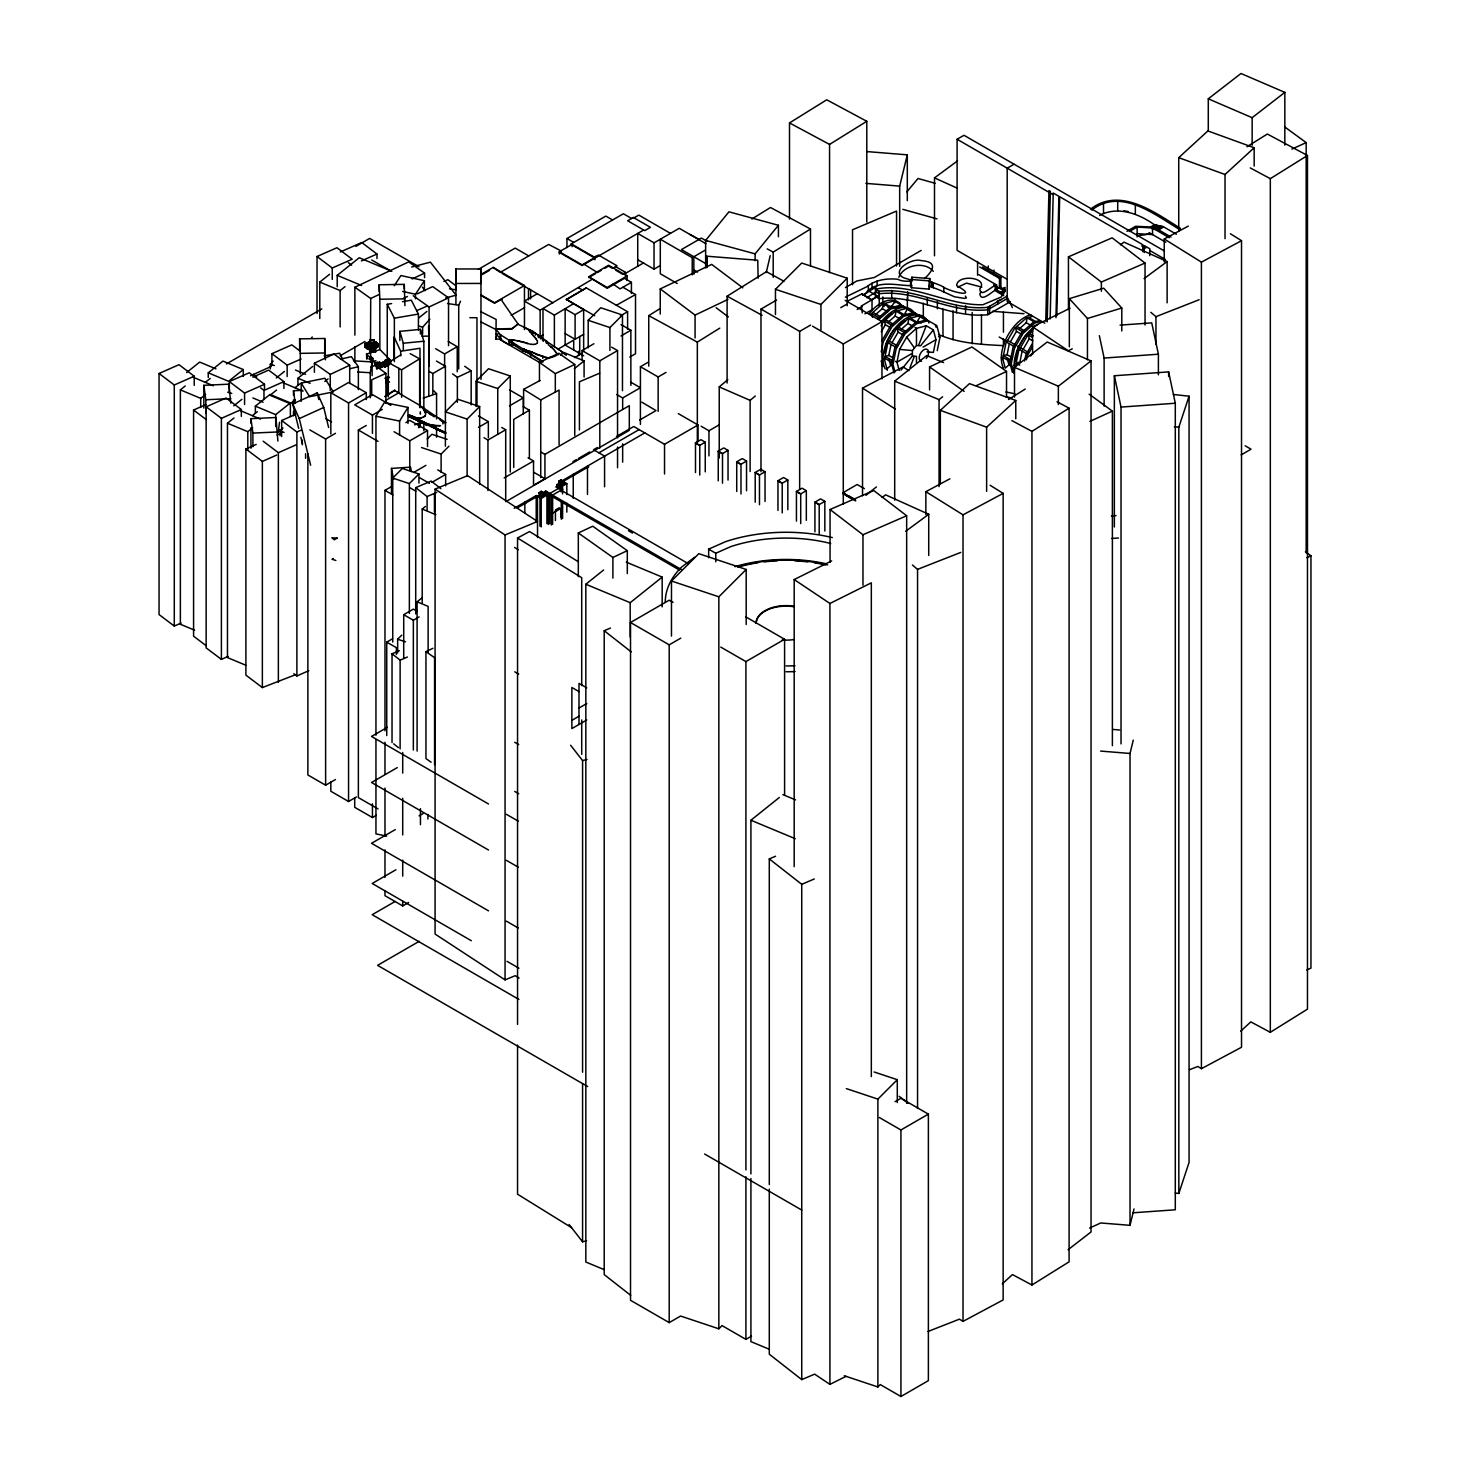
<?xml version="1.0" encoding="UTF-8"?>
<svg xmlns="http://www.w3.org/2000/svg" width="1470" height="1470" viewBox="0 0 1470 1470"><rect width="100%" height="100%" fill="white"/><g stroke="black" fill="none" stroke-linecap="round" stroke-linejoin="round"><path stroke-width="1.5" d="M420.42 413.603L420.585 413.676M377.184 361.822L377.184 363.807L379.187 363.825L379.205 362.667M379.205 361.84L379.076 363.586L377.294 362.925M1045.758 321.048L1048.955 190.567L1050.37 191.376L1047.191 321.875M1050.15 318.935L1053.218 193.029L1058.914 196.319L1055.956 317.649M1056.783 315.793L1059.686 196.759L1142.925 244.81L1142.741 251.682M1144.174 252.509L1144.34 245.637L1149.871 248.834L1149.705 255.688M425.675 414.338L425.161 415.863M311.475 337.971L312.246 336.998M443.04 422.662L442.819 423.966M496.088 337.089L496.033 339.147L500.811 338.982M278.234 432.603L279.52 422.294M370.238 397.819L370.238 372.719L372.13 361.914L353.406 360.812M875.605 314.598L882.312 308.645L883.305 303.775L890.416 307.892M884.003 306.66L884.683 303.408L891.794 307.524M881.228 351.918L883.323 341.683L891.922 326.799L903.664 316.381L915.406 313.239M884.517 352.965L886.759 341.995L893.907 329.629L905.042 320.607M887.329 370.293L884.444 359.544L887.586 344.164L896.186 329.262L907.927 318.843L919.669 315.701M888.413 321.985L895.12 316.05L896.112 311.181L903.223 315.297M892.198 360.536L885.069 356.438L888.799 355.428L891.04 344.458M926.964 351.844L933.376 352.414L935.986 339.644L933.376 329.886L926.229 325.77L916.471 328.38L906.714 337.034L899.585 349.401L896.957 362.171L899.217 370.55M901.22 329.39L907.927 323.437L908.919 318.586L916.049 322.683M916.471 362.741L916.471 356.328L912.411 355.96L912.411 350.54L916.471 345.487L920.551 345.836L933.376 329.886M937.235 350.668L939.973 337.347L936.813 325.605L894.054 300.909L882.312 304.051L870.552 314.47M1007.281 358.588L1008.953 364.872L1005.241 368.161L1002.742 358.79L1005.884 343.41L1014.484 328.508L1026.225 318.09L1032.344 316.454M1010.496 359.783L1003.367 355.685L1007.079 354.693L1009.339 343.704M1015.255 361.418L1017.865 348.647L1025.013 336.281L1033.098 329.115M1019.519 328.637L1026.225 322.702L1027.218 317.832L1034.347 321.948M1022.146 351.11L1019.904 362.079L1016.174 363.072L1019.739 365.13M1024.553 361.05L1025.821 354.913L1032.124 343.98M1026.391 359.819L1027.236 355.74L1032.399 346.791M911.326 279.502L911.859 277.205L929.812 278.565L929.297 289.094L911.326 287.734L911.326 279.502L929.297 280.88L929.812 278.565M911.326 287.734L911.859 285.419M766.256 272.575L770.225 255.67M899.677 266.309L899.677 186.12L907.302 154.846L866.675 151.557M1089.601 1228.038L1100.754 1222.966L1130.026 1225.337L1130.026 753.467L1133.26 740.145M1130.026 1225.337L1134.013 1208.928M924.538 278.602C932.807 270.792 938.687 261.917 921.065 260.576C911.951 257.526 889.185 271.619 904.417 278.087A10.841 6.266 0 0 1 906.384 278.62C918.07 281.781 902.029 282.203 897.968 279.282C887.274 278.161 875.495 279.686 866.914 286.687L845.397 297.16M371.028 359.305L370.311 358.147L371.028 359.305L372.002 358.478M1175.228 1193.052L1178.83 1193.438L1178.83 427.219L1189.065 396.202L1173.409 394.474M1178.83 1193.438L1189.065 1162.421L1189.065 396.202M910.003 367.555L914.12 356.953M918.823 344.844L926.229 325.77M370.311 358.9L372.002 358.404M898.85 277.26C903.719 264.765 924.74 260.943 933.303 271.325M458.713 369.007L458.713 305.227L460.551 301.24M537.45 342.841L537.322 340.673M887.862 307.156L892.051 306.036L894.771 301.332M881.081 325.825L883.378 321.856L895.12 311.456L906.861 308.296M881.283 331.761L885.363 324.705L884.37 320.974L891.481 325.09M881.89 340.875L890.489 325.972L902.231 315.554L913.991 312.412A33.222 19.183 -60 0 0 881.945 321.048M907.596 308.718L904.877 313.441L908.423 315.48M892.051 342.712L898.17 332.091L897.178 328.38L904.307 332.496M920.404 316.123L917.684 320.827L921.249 322.885M1010.331 341.977L1016.468 331.338L1015.476 327.626L1022.587 331.742M1023.157 349.364L1029.276 338.743L1028.283 335.031L1031.848 337.089M1030.69 356.034L1031.701 354.307M501.729 298.63L502.189 301.148L518.01 323.97L512.203 328.545L496.033 328.949L496.033 339.147M518.01 323.97L512.203 328.876L496.033 329.28L500.186 334.59L542.797 361.473M375.952 735.221L375.952 416.231L384.331 402.578L407.98 407.41L407.98 423.47M399.601 434.844L399.601 421.063L407.98 407.41M394.254 285.713L400.924 275.551L424.389 280.696L424.389 289.829M415.477 298.814L415.477 294.239L424.389 280.696M981.28 291.832L980.545 292.714A22.289 12.862 0 0 0 979.847 293.835C981.354 304.547 995.723 287.036 1000.886 287.422L1005.168 289.884L999.471 293.173M901 370.146L912.411 355.96M705.637 267.871L705.637 240.4L728.936 211.827L778.42 225.277L778.42 236.725M755.121 260.704L755.121 253.851L778.42 225.277M906.825 191.872L918.015 178.495L935.14 183.272M420.31 411.784L420.255 413.952M270.315 368.896L270.315 364.303L273.218 361.106M282.957 427.954L280.053 431.169L284.096 432.382M422.625 334.058L422.625 327.185L429.901 319.155M548.292 343.153L546.27 343.006L546.932 341.426L532.912 331.375L518.01 324.3M425.161 415.698L423.562 417.002L424.885 415.992M476.004 406.455L476.004 381.3L488.554 368.75L510.274 375.989L510.274 472.054M427.219 438.979L431.923 434.275L447.119 439.346M392.747 642.041L392.747 478.062L402.339 468.471L418.95 474.001L418.95 483.115M467.111 419.097L479.661 406.547L457.923 399.307L445.392 411.857L467.111 419.097L467.111 476.409M497.742 434.275L497.742 388.539L510.274 375.989M409.358 613.413L409.358 483.593L418.95 474.001M441.11 472.329L441.11 454.065L448.938 446.219M588.202 347.82L588.202 320.313L600.752 307.763L622.471 315.003L622.471 390.671M609.921 350.485L609.921 327.553L622.471 315.003M397.653 652.992L397.653 639.229L401.733 635.15M775.462 314.562L775.462 289.296L801.72 263.038L847.198 278.197L847.198 305.76M820.94 329.721L820.94 304.455L847.198 278.197M671.478 636.087L671.478 581.017L698.82 553.675L746.19 569.46L746.19 624.529M673.058 602.424L669.199 600.183L630.52 622.508L630.52 1300.288L669.199 1322.614L680.573 1316.036L718.848 1328.806L718.848 596.802L746.19 569.46M844.239 1375.755L877.884 1386.963L877.884 1099.119L897.288 1079.697L874.172 1071.997M718.848 1328.806L722.046 1325.591L745.915 1339.372L751.501 1336.156M877.884 1386.963L880.273 1384.575L900.926 1396.5L928.378 1380.642L928.378 1114.131L900.926 1098.274L895.046 1101.673M1178.738 231.01L1178.738 157.657L1207.881 130.94L1254.167 147.753L1254.167 166.092M940.341 483.704L940.341 410.35L969.483 383.633L1015.77 400.465L1015.77 418.803M1225.024 238.673L1225.024 174.489L1254.167 147.753M986.627 491.366L986.627 427.182L1015.77 400.465M1240.717 1031.15L1250.823 1021.889L1270.319 1032.307L1307.473 1009.137L1307.473 155.489L1267.361 134.027L1246.909 146.779M1002.319 1283.843L1012.444 1274.582L1031.94 1285.001L1069.094 1261.83L1069.094 408.182L1057.059 401.751M877.682 318.586L889.423 308.167L901.165 305.007M879.097 319.394L890.838 308.976L902.598 305.833L910.04 310.978L909.765 309.986M881.1 322.224L892.216 313.22M886.943 368.915L890.673 365.607L888.982 359.323M1032.785 331.044L1027.291 335.913L1018.692 350.797L1015.549 366.177L1014.116 365.368M537.156 343.171L535.98 344.017M719.234 458.052L719.234 386.904L727.834 379.646M750.123 471.521L750.123 400.373L755.286 396.018M186.635 372.535L199.681 362.079L215.961 368.86M194.61 630.189L180.369 624.254L180.369 389.881L185.257 385.967M319.798 318.494L319.798 282.093L329.574 274.265M208.262 377.386L208.262 372.829L222.925 361.087L243.285 369.558L243.285 376.393M337.218 286.742L337.218 275.349L359.231 257.728L391.792 271.288M205.341 382.31L210.247 378.396M200.71 407.466L200.71 398.352L205.598 394.438M340.14 326.965L340.14 290.564L345.027 286.65M243.285 369.558L228.603 381.3L208.262 372.829M233.73 405.849L241.888 399.325M276.305 377.937L284.463 371.414M245.766 665.212L227.464 657.586L227.464 423.213L233.987 417.994M255.357 412.996L255.357 406.161L270.039 394.419L290.38 402.89L290.38 416.543M276.562 390.065L270.039 395.301L290.38 403.772L295.286 399.858M297.932 385.066L297.932 378.249L312.614 366.489M252.454 415.624L257.342 411.71M295.029 387.712L299.917 383.799M247.805 449.893L247.805 431.684L252.693 427.77M275.698 426.024L275.698 414.632L290.38 402.89M324.815 381.483L328.067 378.874M418.766 317.961L426.906 311.438M560.474 355.042L563.727 352.433L584.086 360.903L584.086 376.981M574.292 368.731L584.086 360.903M422.202 602.92L422.202 509.024L425.4 506.47M417.094 751.06L417.094 601.8L421.872 597.978M604.023 1269.584L585.832 1262.013L585.832 584.233L603.6 570.011M894.697 500.223L894.697 381.153L926.688 355.556L943.593 362.594M630.189 637.061L630.189 602.7L662.18 577.104L626.275 562.146M939.054 486.643L939.054 399.638L942.601 396.79M865.885 495.335L876.377 486.938M750.913 1173.942L750.913 820.242L779.339 797.475M1208.285 130.903L1208.285 98.821L1240.974 73.5L1284.835 92.371L1284.835 145.089M1252.146 145.199L1252.146 117.692L1284.835 92.371M1014.502 397.139L1014.502 367.335L1047.191 342.014L1091.034 360.885L1091.034 1231.952L1068.084 1249.739M1058.363 404.544L1058.363 386.206L1091.034 360.885M557.7 354.509L555.972 352.598M911.345 285.603C897.6 285.878 879.391 279.447 866.914 291.63M957.668 287.238L966.47 283.122L981.868 287.164M694.538 557.295L681.474 567.144A120.816 69.751 0 0 0 665.285 602.02M394.474 390.285L385.103 396.312M395.044 390.193L385.103 396.643M398.829 368.4L398.829 392.729L385.618 400.483M934.497 255.798L934.497 177.888L957.521 160.873M1120.471 244.755L1124.017 242.146L1167.125 261.568L1167.125 302.82M1144.083 278.602L1167.125 261.568M882.092 497.448L885.62 494.839L928.728 514.279L928.728 555.513M905.685 531.295L928.728 514.279M387.161 379.885L388.411 378.966M648.748 366.159L648.748 315.627L659.975 308.627M727.099 383.064L727.099 296.205L766.421 271.693L783.914 281.229M697.331 443.187L697.331 342.124L719.786 328.122M1270.319 1032.307L1270.319 178.66L1307.473 155.489M1008.53 399.472L1025.252 389.054M1031.94 1285.001L1031.94 431.353L1069.094 408.182M789.5 219.103L789.5 122.929L826.728 99.795L866.785 121.293L866.785 222.043M829.558 272.648L829.558 144.427L866.785 121.293M751.85 219.03L770.5 207.49L810.484 229.008L810.484 265.684M773.202 277.315L773.202 252.105L810.484 229.008M388.319 396.845L388.319 362.539L400.942 354.858M401.604 397.267L401.604 369.815L419.648 358.845L410.148 353.645M523.412 406.804L529.384 410.185L513.728 419.391L513.728 467.478M355.905 246.409L369.65 238.416L418.968 266.695M852.582 499.341L842.935 492.762L857.12 484.512L864.397 488.683M226.398 363.954L321.82 308.865M478.356 269.359L515.18 248.099L528.722 255.927M340.195 355.777L365.019 341.463M480.616 274.651L493.13 267.43L524.459 285.511L524.459 329.629M480.616 275.478L489.565 270.315M493.13 267.43L500.259 272.354L548.678 244.424L560.897 250.819M369.889 350.081L372.865 348.372L375.842 350.081L372.865 351.808L369.889 350.081L369.889 353.517M566.961 247.566L566.961 238.526L605.824 216.09L612.622 219.967M373.049 351.918L375.659 350.411M371.671 357.192L368.823 358.882L374.519 362.171M559.317 254.034L559.317 251.737L572.124 244.332L594.909 257.489L594.909 259.786M560.897 251.48L559.317 252.381L582.102 265.537L643.658 230M330.823 433.944L330.823 392.71L348.555 382.476L366.306 392.71L366.306 399.583M634.029 217.872L638.825 215.098L670.449 233.362M480.837 294.845L494.563 302.765L524.459 285.511M384.625 366.636L387.125 365.185M384.772 366.728L387.437 365.203M480.837 295.341L494.563 303.261L501.729 299.127M559.317 251.737L582.102 264.876L594.909 257.489M386.555 383.082L386.683 378.433L388.576 377.165M388.062 378.029L389.311 377.294M387.933 378.378L385.434 378.378M330.823 392.71L348.555 402.964L366.306 392.71M537.285 293.743L524.478 301.129L540.133 310.17L592.594 279.061M435.635 348.739L444.62 353.939L457.225 346.663L457.225 371.708M511.192 315.352L524.459 307.708M631.42 293.486L631.42 282.332L624.474 278.308L607.183 288.304L588.662 276.783L608.598 265.28L627.102 275.974L627.102 280.513M588.662 277.61L595.662 273.567M583.682 263.975L597.426 272.556L601.138 270.406M604.868 268.257L608.598 266.107L612.531 268.367L617.014 265.794L598.51 255.1L594.082 256.993M637.723 266.309L637.723 233.436L654.04 242.844L679.25 228.291L705.857 243.671M429.24 371.451L432.841 373.527L445.428 366.269L436.443 361.069M565.141 345.046L565.141 308.884L575.101 314.635L583.645 309.711L566.373 299.402L586.309 287.899L627.598 311.732L627.598 329.39M566.373 299.733L586.309 287.899M309.858 429.901L325.623 439.015L335.472 433.319M390.175 404.856L372.443 394.621L354.711 404.856L372.443 415.11L382.292 409.413M615.875 270.296L622.527 274.155L625.595 272.391L625.595 276.489M626.202 272.961L643.658 262.873M542.981 340.746L542.981 308.535L554.374 315.113L573.686 303.628M378.029 808.923L358.368 797.585L358.368 430.03L366.25 425.473M588.662 276.783L607.183 287.477L627.102 275.974M631.42 282.332L620.028 288.892L613.082 284.059M637.723 259.731L654.04 269.157L660.306 265.537M542.981 334.829L540.133 336.483L540.133 310.17M405.849 422.607L409.781 420.346L427.531 430.581L427.531 446.586M677.211 283.508L660.306 273.751L660.306 239.224L692.223 257.673L705.398 250.065M629.785 357.045L635.518 353.737L635.518 294.551L616.389 305.264M557.957 349.198L573.686 340.121L573.686 349.989M565.141 333.543L575.101 339.294L583.645 334.37M620.34 315.921L627.598 311.732M394.015 431.721L409.781 440.816L427.531 430.581M582.083 359.764L582.083 350.577L593.898 343.741M574.623 357.669L582.083 353.351M1007.189 279.282L957.099 250.359L957.099 139.264L963.989 135.277L1164.46 251.021M621.02 335.95L630.869 330.254L630.869 385.379M509.484 405.867L523.283 397.892L523.283 413.97M478.485 427.329L488.352 421.651L488.352 437.729M582.083 350.577L599.815 360.812L617.547 350.577L617.547 437.858M414.117 472.182L425.933 465.347M384.975 730.811L384.975 490.355L390.891 486.938M484.016 437.729L487.948 440.008L505.698 429.754L505.698 500.903M431.849 482.417L445.649 474.461L445.649 485.908M640.405 424.444L640.424 366.728L648.307 362.171M760.982 471.649L760.982 309.067L776.583 300.064M1014.079 164.199L1007.189 168.186L1007.189 301.479L1044.784 323.179M640.424 366.728L658.156 376.963L666.039 372.406M616.738 394.548L622.655 397.966L640.405 387.731L630.538 382.035M504.192 477.915L533.537 460.974L533.537 485.302L544.929 478.724L544.929 454.395L629.307 405.683L629.307 430.342L505.809 501.656M845.415 287.606L856.955 280.935L874.338 277.481L921.194 250.433M639.634 420.034L656.024 410.589L641.784 402.155M846.72 301.497L861.824 293.945L872.022 299.825L872.022 309.692L864.911 313.808M572.896 461.654L576.442 459.595M578.353 458.511L589.727 451.933M597.371 447.523L593.531 449.746L604.574 456.104L604.574 486.791M616.518 436.461L633.754 426.52L664.532 444.289L697.993 424.977L697.993 440.963M760.982 309.067L799.662 331.393L810.595 325.072M840.785 307.653L846.444 304.382M876.414 286.797L862.651 295.25M864.084 294.423L866.914 292.769M1010.386 301.662L987.766 314.709C949.932 318.623 916.582 294.221 879.17 298.686L875.458 296.554L875.458 289.167C911.878 281.781 946.221 305.576 982.86 304.749L1001.364 296.94L1005.278 289.131L1003.734 288.23L1003.734 294L996.623 289.884L996.623 284.941L978.726 274.614M876.892 290.803L875.458 291.63L879.17 293.761C916.582 289.278 949.932 313.68 987.766 309.784L1006.84 298.777M874.687 292.732L866.914 297.712M598.878 452.815L639.101 429.608M875.458 296.554L876.892 295.727L868.347 290.803L868.347 285.878M877.02 296.315L871.195 300.174M878.968 295.69L861.346 305.999L862.284 312.871M552.628 524.312L552.628 495.059L547.152 491.899L541.383 495.261L541.383 496.897L538.534 495.261L539.968 495.261L538.773 492.726L541.291 491.274L542.816 494.434M644.779 432.897L560.033 481.976L560.033 483.612L558.471 482.932L559.905 484.567L558.71 481.204L561.228 479.753L564.168 483.74L564.168 482.105L558.471 485.394L557.057 484.567L562.808 481.241M857.157 309.49L862.284 306.532M514.151 508.308L536.219 495.574L541.217 498.44L566.832 483.648L566.832 494.6M539.968 496.07L540.096 493.479L542.614 492.027M560.107 482.233L562.477 480.855M517.183 507.995L537.469 496.29L537.542 537.524M563.102 481.48L588.735 466.688L587.486 465.972L587.486 494.471M563.947 481.884L558.251 485.173L558.471 487.029L565.582 482.932M557.13 486.166L555.825 486.901L561.301 490.061M546.913 523.651L546.913 495.151L549.762 495.151L549.762 523.798M561.136 488.573L562.569 487.764L562.569 493.92M551.342 525.047L551.342 495.813L562.587 489.308M559.243 507.756L555.439 509.943L555.439 520.527M812.524 326.193L843.284 343.943L881.963 321.618L881.963 378.856M562.569 507.481L551.176 514.059L549.762 513.232M1090.575 209.126C1120.14 186.359 1154.924 212.488 1180.539 228.42M701.135 426.226L708.963 430.747L718.812 425.069M1091.787 210.081C1120.783 187.26 1154.52 214.528 1179.73 229.596M403.717 657.954L403.717 614.68L413.346 609.131L417.204 611.355M705.251 442.158L699.555 445.447L695.292 442.985L700.97 439.695L705.251 442.158L705.251 471.852M1099.597 215.428C1117.623 205.653 1139.415 213.793 1154.814 225.075L1163.358 226.711L1158.231 229.669M979.7 266.97L999.471 278.381L1000.886 277.554L1000.886 287.422M403.717 614.68L413.346 620.248L419.134 616.904M929.61 281.229L940.524 285.474A50.917 29.4 0 0 1 942.123 286.283C949.271 291.832 980.729 298.998 956.676 285.658C956.896 274.118 987.326 277.003 980.545 287.771A22.289 12.862 0 0 0 979.847 288.892C980.269 298.925 992.452 285.162 996.623 284.941M386.739 735.57L386.739 642.114L392.527 638.77M1003.734 288.23L1005.168 287.422M728.036 450.39L722.34 453.679L718.058 451.198L723.755 447.909L728.036 450.39L728.036 480.084M875.458 289.167L879.17 291.299C916.582 286.815 949.932 311.217 987.766 307.322L1006.84 296.315M911.767 353.608L896.957 362.171L895.542 361.344M923.031 347.122L935.986 339.644M1126.939 231.304L1135.648 226.27L1153.987 227.188L1171.076 237.056M1129.438 231.507L1137.137 227.06L1152.553 228.015L1169.312 237.699M1150.973 226.784L1154.814 224.579M746.539 461.065L740.843 464.355L736.58 461.892L742.258 458.603L746.539 461.065L746.539 490.759M1150.973 227.28L1154.814 225.075M1152.315 227.17L1156.228 224.91M1152.315 227.666L1156.228 225.406M1153.987 227.188L1152.553 228.015L1152.553 234.594L1165.857 242.256M1152.149 228.42L1157.662 225.241M1152.149 228.916L1157.662 225.737M1153.307 228.897L1159.077 225.571M1155.236 228.273L1159.077 226.068M1155.163 228.971L1160.51 225.902M1138.552 235.604L1146.269 234.612L1149.834 232.554M1156.945 228.438L1160.51 226.38M1156.32 229.467L1161.925 226.233M1156.32 229.963L1160.069 227.795M1158.231 230L1163.358 227.041M765.043 471.76L759.347 475.049L755.084 472.568L760.78 469.279L765.043 471.76L765.043 501.454M787.828 479.973L782.132 483.262L777.869 480.8L783.547 477.511L787.828 479.973L787.828 509.667M387.382 727.301L371.542 736.452L488.518 803.98M806.332 490.668L800.635 493.938L796.372 491.476L802.069 488.187L806.332 490.668L806.332 520.343M307.873 453.991L307.873 774.966L325.623 785.2L335.472 779.523M824.835 501.343L819.139 504.633L814.876 502.17L820.572 498.881L824.835 501.343L824.835 531.038M397.286 767.616L371.542 782.481L488.518 850.028M330.823 782.095L330.823 791.246L348.555 801.499L356.457 796.942M630.52 622.508L669.199 644.834L680.794 638.145M354.711 798.155L354.711 807.306L372.443 817.54L376.393 815.262M578.996 708.025L586.75 703.542M571.867 720.355L578.996 716.257M395.301 829.595L371.542 843.302L488.518 910.849M419.06 815.868L423.029 813.571M586.75 719.988L571.867 728.587L571.867 687.482L578.996 691.598M720.778 647.094L745.915 661.592L784.594 639.266L784.594 794.976M395.944 869.762L372.186 883.47L471.319 940.708M395.062 901.514L372.186 914.707L518.91 999.435M384.975 891.114L384.975 895.689L402.706 905.924L408.623 902.506M1241.158 454.91L1251.043 449.195L1245.163 445.796M419.226 941.296L377.588 965.349L587.688 1086.551M879.354 1117.531L900.926 1129.971L928.378 1114.131M423.562 416.837L419.869 418.435L421.706 417.921M523.614 407.594L523.614 389.348L540.133 380.454M523.614 389.348L540.739 399.95L559.078 390.065L559.078 444.785M517.55 1024.425L517.55 538.002L529.549 531.534L578.151 561.632M1164.24 261.899L1164.24 238.985L1188.33 226.104M1164.24 238.985L1201.413 262.138L1241.525 240.694L1241.525 1047.246L1201.413 1068.69L1197.829 1066.467L1189.451 1069.737M925.861 514.592L925.861 491.678L949.932 478.797M925.861 491.678L963.015 514.849L1003.146 493.387L1003.146 1299.939L963.015 1321.383L959.432 1319.16L928.029 1331.471M862.522 495.813L862.522 388.117L903.113 366.949L908.901 370.66M554.135 356.567L556.193 355.63M1032.583 354.435L1032.583 326.873L1070.05 308.204M1072.255 348.813L1068.322 350.779L1032.583 326.873M794.186 866.657L794.186 579.566L831.653 560.897M794.186 579.566L829.925 603.472L871.324 582.837L871.324 1076.628M769.288 1189.101L769.288 1354.201L801.738 1379.613L814.637 1374.138L829.925 1384.372L846.022 1376.343M660.25 314.084L660.25 288.91L711.682 264.398L742.828 287.826M660.25 288.91L695.071 315.094L727.981 299.402M354.876 335.142L354.876 287.238L408.715 261.88L424.573 273.108L424.573 277.665M354.876 287.238L370.716 298.465L379.003 294.57M412.151 278.951L424.573 273.108M417.131 293.908L432.676 286.595L448.534 297.822L448.534 345.707M413.235 295.746L429.093 306.973L448.534 297.822M314.396 372.314L314.396 363.182L333.837 354.031L349.695 365.258L349.695 383.505M314.396 363.182L330.254 374.409L349.695 365.258M452.539 373.894L457.372 377.312L471.172 370.826L471.172 404.893M539.453 380.748L539.453 362.41L558.894 353.259L574.752 364.487L574.752 435.487M539.453 362.41L555.311 373.637L574.752 364.487M929.573 389.881L929.573 366.93L971.964 346.975L1006.527 371.432L1006.527 396.698M578.316 576.607L578.316 532.985L592.741 526.205L627.304 550.662L627.304 573.631M976.245 385.691L1006.527 371.432M578.316 532.985L612.898 557.461L627.304 550.662M431.114 762.213L425.951 758.557L425.951 651.614L432.988 648.288M1291.854 149.131L1306.168 142.608L1306.168 552.757M1089.895 421.375L1112.386 411.122L1112.386 745.658M1306.885 557.663L1310.946 555.807L1310.946 968.124L1306.775 970.016M298.686 428.395L292.732 403.974L317.226 392.858L323.749 407.484L328.618 427.476M310.629 465.237L299.274 418.601L323.749 407.484M373.398 358.809L371.8 359.525L374.262 361.363L375.861 360.646M370.936 367.096L374.997 365.277L385.912 373.398L385.912 403.129M385.912 373.398L371.708 379.774L371.708 395.761M708.65 557.7L708.65 549.155L725.684 541.603A120.816 69.751 0 0 1 832.314 537.579M708.65 549.155L715.78 553.271L730.719 546.638A110.746 63.927 0 0 1 830.697 543.496M317.024 256.515L336.942 247.713L352.194 259.216L332.257 268.018L317.024 256.515L317.024 313.514M340.323 251.976L361.73 242.513L376.981 254.034L376.981 258.573M361.399 260.907L376.981 254.034M181.086 623.078L174.287 626.073L159.054 614.57L159.054 373.49L178.991 364.689L194.224 376.21L194.224 385.379M159.054 373.49L174.287 384.993L194.224 376.21M271.913 365.056L271.913 353.664L291.832 344.862L300.303 351.256M403.46 298.281L407.447 296.517M443.885 281.45L447.872 279.686L456.325 286.08M229.32 392.968L229.32 381.575L249.257 372.774L264.49 384.295L264.49 388.852M250.562 375.75L271.307 366.416M252.73 377.147L268.661 370.109L283.912 381.612L283.912 388.503M271.913 353.664L287.146 365.166L301.093 359.011M416.708 310.666L426.667 306.256M206.186 645.716L193.581 636.198L193.581 410.038L205.929 404.581M228.181 656.392L221.4 659.387L206.149 647.884L206.149 406.822L226.086 398.021L241.319 409.524L241.319 416.414M229.32 381.575L244.571 393.078L264.49 384.295M260.594 387.841L263.975 390.414L283.912 381.612M206.149 406.822L221.4 418.325L241.319 409.524M281.652 436.48L281.652 420.512L295.599 414.356M277.077 435.028L281.064 433.264M295.323 674.785L262.358 687.574L245.894 675.134L245.894 448.975L256.203 444.436M281.652 420.512L296.885 432.015L300.872 430.251M263.13 441.184L278.363 452.687L296.297 444.767M245.894 448.975L262.358 461.396L276.764 455.038M293.853 673.664L296.885 675.961L308.847 670.688M1068.451 309.619L1068.451 256.827L1112.129 237.828L1145.038 263.038L1145.038 325.017M1068.451 256.827L1101.361 282.056L1145.038 263.038M830.054 562.312L830.054 509.52L873.731 490.521L906.659 515.75L906.659 1103.235M830.054 509.52L862.982 534.749L906.659 515.75M414.577 424.904L418.674 423.158L418.674 427.696M599.613 373.196L579.419 381.796L579.419 429.993M415.716 613.909L415.716 487.636L431.151 481.058L440.908 488.701M415.716 487.636L427.09 496.548L436.737 492.432M392.031 742.607L392.031 653.819L399.344 650.714M392.031 653.819L400.116 660.14L407.429 657.035M630.722 1295.364L604.207 1274.6L604.207 630.722L610.491 628.039M769.288 1184.526L769.288 858.903L775.572 856.238M769.288 858.903L801.738 884.334L814.307 878.968M997.248 301.148L1001.364 299.402M435.083 489.124L467.589 475.637L537.542 521.464L505.055 534.951L435.083 489.124L435.083 934.056L505.055 979.884L515.18 975.694L519.094 978.046M1150.826 312.32L1155.953 316.675L1199.134 299.733M912.447 565.013L917.556 569.368L960.737 552.426M378.01 367.059L379.83 366.416M370.642 344.568L365.258 346.7L365.332 343.557L367.371 345.432L367.316 349.015L365.056 346.957L365.056 343.539L368.602 342.234L372.608 345.873M365.258 343.649L368.547 342.381L368.621 347.875L370.532 349.786M368.547 344.678L365.332 345.854L367.371 347.71M370.679 343.87L373.839 342.712L376.136 344.586L376.283 347.931L372.737 349.235L370.477 347.177L370.716 298.465M370.863 344.274L367.316 345.579L365.056 343.539M365.056 346.957L371.928 344.476M373.968 344.88L370.752 346.075L372.792 347.931L376.008 346.755M376.008 344.458L372.792 345.634L372.865 351.808M376.063 344.788L372.957 345.928L373.049 351.697M385.213 360.297L388.76 358.992L391.002 361.032L387.455 362.337L385.213 360.297L385.213 363.715L387.455 365.773L387.51 362.19L385.471 360.315L388.705 359.139M385.471 360.315L385.471 362.612L388.705 361.436M390.781 361.326L387.676 362.465L387.676 365.479M529.531 331.393L530.394 330.236L530.394 332.367M387.198 377.808L388.723 377.275M372.002 344.329L368.364 345.542L371.101 347.435M375.861 344.127L377.772 346.038L377.772 343.741L374.152 344.531M374.391 344.991L378.029 343.778L378.029 347.214L374.391 348.427M368.621 347.875L371.928 346.773M366.526 354.123L379.958 349.603L390.23 359.911L376.798 364.395L366.526 354.086L366.728 358.919L366.875 354.013L367.077 358.809M385.416 367.335L385.25 364.046L383.339 362.135L383.339 364.413L386.647 363.31M383.082 365.515L383.082 362.098L385.82 363.972M423.084 398.149L436.572 393.648L436.572 418.877M553.529 356.622L550.717 357.541M1069.333 346.828L1069.333 298.649L1103.694 288.193L1121.794 308.02L1121.794 330.971M1069.333 298.649L1087.451 318.475L1121.794 308.02M335.84 560.474L332 559.243L333.267 558.471M377.698 368.29L389.532 364.744M386.371 383.394L386.555 378.488L386.739 383.302M545.958 358.092L552.242 357.173M926.798 319.817L915.057 322.959L903.297 333.378L894.697 348.261L891.555 363.641L894.072 373.012M1039.474 320.57L1033.336 322.206L1021.595 332.624L1012.995 347.508L1009.853 362.888L1012.371 372.277M1040.889 321.397L1034.77 323.033L1023.028 333.451L1014.429 348.335L1011.268 363.715L1013.785 373.086M411.673 267.025L430.398 262.156L456.104 295.194L445.704 297.895M570.636 745.253L582.579 760.578L587.008 759.439M569.111 1224.51L582.579 1241.801L586.567 1240.772M378.47 367.206L380.326 366.728M340.452 359.176L351.367 356.659L358.368 366.747L358.368 389.587M349.621 368.768L358.368 366.747M378.158 365.093L376.265 365.497L377.643 367.665L379.536 367.279L378.158 365.093L380.215 365.534M440.632 425.657L434.054 425.4M301.221 383.082L324.87 378.249L333.249 391.902L309.6 396.735L301.221 383.082L301.221 401.365M533.886 344.494L535.098 344.164M387.253 359.066L387.253 304.29L391.626 303.555M402.56 301.681L411.306 300.192L418.417 314.065L418.417 330.052M387.253 304.29L394.364 318.181L418.417 314.065M324.282 355.832L339.607 353.223L342.657 359.176M372.994 358.184L370.311 358.239L371.524 357.504M394.107 359.856L394.107 336.961L400.685 351.238L419.997 348.261L419.997 407.76M370.569 357.577L371.524 357.43M378.488 364.395L378.158 362.502L380.436 363.31L376.338 364.891L375.861 362.943L378.286 363.807L376.338 364.082M375.861 363.77L377.827 363.494M376.008 363.66L378.286 364.633L377.735 363.421M378.562 364.156L380.289 363.917L379.885 362.925M382.218 367.224L376.338 368.033L382.218 367.261L379.977 362.171L380.436 364.137M439.861 425.767L437.986 425.785M498.128 333.984L496.033 334.223L503.31 341.426L509.153 344.623L516.889 345.487M399.858 340.544L399.858 331.356L420.402 329.372L423.838 341.242L423.838 410.13M399.858 331.356L403.294 343.227L423.838 341.242M429.883 425.234L425.841 424.738L415.422 419.538L415.477 417.572L419.869 418.27M1120.066 325.127L1151.727 322.867L1158.397 354.215L1158.397 374.832M1099.358 335.675L1104.117 358.055L1158.397 354.215M1114.352 526.977L1114.352 375.75L1168.632 371.892L1175.302 403.239L1175.302 1209.792L1133.076 1212.787M1114.352 375.75L1121.022 407.08L1175.302 403.239M1111.485 515.915L1116.024 515.584M1111.688 538.479L1118.486 538.002M391.479 493.644L391.479 468.397L410.553 467.166L411.398 471.576M533.886 344.384L531.129 344.347M549.835 357.688L548.659 358.459M203.834 408.109L203.834 385.324L228.842 384.185L230.808 403.184M293.504 395.283L293.504 390.726L302.599 390.322M203.834 385.324L205.8 399.767L230.808 398.627M250.929 423.195L250.929 418.656L275.937 417.517L277.904 441.055M250.929 418.656L252.895 433.08L277.904 431.959M373.839 343.19L369.87 343.484L370.036 345.909L369.87 340.048L374.06 339.938L374.17 345.799M370.036 342.473L374.244 342.363M370.293 342.675L373.986 342.583M370.219 344.642L374.041 344.55M379.205 291.611L379.205 284.757L404.268 284.371L404.93 305.705M379.205 284.757L379.848 299.237L404.93 298.851M299.623 350.301L299.623 338.872L324.705 338.486L325.366 359.819M299.623 338.872L300.284 353.351L325.366 352.965M422 336.189L428.836 336.134L428.836 395.798M455.865 268.973L480.966 268.955L481.002 283.434L455.921 283.471L455.865 268.973L455.865 289.553M378.47 365.148L380.491 365.166M379.187 362.998L377.184 362.998L377.147 368.878M938.595 334.572C959.12 343.392 981.409 344.568 1003.44 345.615L1003.44 338.927M511.101 339.901L509.153 339.699L509.153 344.623M357.761 371.983L370.238 372.719M436.682 425.877L432.18 425.014M1137.137 233.638L1152.553 234.594M992.452 311.309L1023.965 313.698M706.739 267.632L706.739 256.203L757.748 260.245L758.134 278.197M865.83 183.364L899.677 186.12M1112.808 729.432L1119.589 729.984M1100.607 751.078L1130.026 753.467M512.534 340.011L515.805 340.507M417.939 418.362L419.152 418.491M899.585 349.401L912.411 350.54M511.101 339.79L514.482 340.342M378.121 365.368L380.215 365.571M1174.346 426.723L1178.83 427.219M430.802 424.885L425.841 424.26L445.263 433.227M515.805 340.397L524.478 342.602M516.889 340.673L521.409 341.61M469.849 317.685L476.96 317.722L476.96 405.885M547.391 357.614L535.447 354.307M449.526 288.837L456.233 289.866M447.541 303.518L458.713 305.227M1123.925 210.798L1128.225 211.533M431.61 424.904L433.503 425.473M435.855 427.108L433.54 426.318M435.855 427.605L433.981 426.998M531.129 344.458L522.75 341.885M424.959 422.846L446.108 433.172L445.263 432.75M375.952 416.231L399.601 421.063M386.702 836.099L375.952 833.894L375.952 739.814M512.534 342.161L509.153 341.83L523.008 350.944L528.502 352.837M402.688 291.446L415.477 294.239M431.61 425.069L428.964 424.132M705.637 240.4L755.121 253.851M427.586 423.599L428.615 424.168M902.782 209.328L937.033 218.883M415.422 419.538C405.922 416.083 406.069 412.905 415.863 417.682M418.582 325.954L422.625 327.185M270.315 364.303L274.357 365.534M227.721 392.233L231.764 393.445M414.797 417.535L426.52 423.36M544.451 356.989L529.641 351.256L532.195 352.285L530.78 351.936L530.633 357.302L541.199 363.402M542.742 357.155L544.451 356.824M523.283 350.999L523.283 348.978L528.502 350.981M526.26 350.871L529.641 351.422M526.168 343.171L527.767 343.704M526.26 350.154L523.008 348.904L523.008 350.944M532.195 352.451L533.83 352.984M775.462 289.296L820.94 304.455M588.202 320.313L609.921 327.553M476.004 381.3L497.742 388.539M421.541 447.541L441.11 454.065M392.747 478.062L409.358 483.593M671.478 581.017L718.848 596.802M397.653 639.229L405.5 641.839M846.352 1088.609L877.884 1099.119M928.93 285.933L940.524 290.398A50.917 29.4 0 0 1 942.123 291.225L954.563 296.811L964.614 298.41L966.452 297.877L965.349 296.095M524.349 350.227L523.008 349.786L542.797 362.171M1178.738 157.657L1225.024 174.489M940.341 410.35L986.627 427.182M428.395 424.058L427.384 423.525M894.697 381.153L939.054 399.638M337.218 275.349L361.638 285.511M319.798 282.093L340.14 290.564M295.452 370.036L305.631 374.262M297.932 378.249L310.152 383.321M282.828 382.623L303.022 391.167M252.877 397.947L263.056 402.192M193.14 377.22L213.352 385.765M255.357 406.161L275.698 414.632M240.235 410.553L260.447 419.097M180.369 389.881L200.71 398.352M227.464 423.213L247.805 431.684M422.202 509.024L435.818 514.702M585.832 584.233L630.189 602.7M417.094 601.8L428.137 606.393L428.137 652.331M782.904 794.627L795.582 799.919M750.913 820.242L795.27 838.708M769.086 1349.184L750.913 1341.614L750.913 1178.536M431.868 425.528L432.97 426.061M440.21 419.336L418.766 404.728L397.414 392.398M1208.285 98.821L1252.146 117.692M1014.502 367.335L1058.363 386.206M719.234 386.904L750.123 400.373M430.526 425.473L432.97 426.557M934.497 177.888L957.062 188.087M529.641 353.278L530.78 353.792M1250.253 167.929L1270.319 178.66M1011.874 420.622L1031.94 431.353M789.5 122.929L829.558 144.427M767.193 248.871L773.202 252.105M689.742 234.355L699.077 239.408M727.099 296.205L762.085 315.297M648.748 315.627L697.331 342.124M388.319 362.539L401.604 369.815M552.518 345.615L554.466 346.7M371.304 357.927L372.259 358.588M496.125 329.629L480.543 321.728M848.484 495.849L854.107 498.918M842.935 492.762L855.65 500.057M845.875 495.022L853.298 499.138M842.935 493.663L855.65 500.958M371.708 260.006L391.424 271.325M1163.358 226.711L1176.386 234.244M957.099 139.264L1052.704 194.444M1141.731 245.858L1145.7 248.136M1149.65 250.433L1165.471 259.565M982.548 266.97L1000.886 277.554M993.573 284.831L1005.278 291.593M1003.734 295.635L995.19 290.711L995.19 285.768M1028.596 317.465L1035.707 321.562M1026.225 322.702L1031.572 325.77M1016.854 326.413L1023.965 330.511M1029.661 333.8L1033.226 335.858M1016.468 331.338L1021.815 334.425M1029.276 338.743L1032.84 340.801M1007.611 340.397L1015.678 345.046M1017.461 346.075L1018.875 346.902M1020.437 347.802L1028.486 352.451M999.177 337.016L1007.005 341.536M1006.601 342.142L1014.668 346.791M1019.427 349.548L1027.475 354.196M1007.079 354.693L1012.426 357.761M1002.999 357.486L1010.111 361.583M1001.309 357.963L1002.742 358.79M1008.953 364.872L1012.518 366.912M915.736 314.268L922.848 318.365L922.572 317.373M892.051 306.036L895.616 308.094M897.49 310.813L904.601 314.929M910.297 318.218L917.427 322.316M938.54 336.52L939.973 337.347M871.784 300.027L861.824 293.945M882.312 308.645L887.641 311.732M895.12 316.05L900.448 319.137M907.927 323.437L911.492 325.495M915.057 327.553L916.471 328.38L916.471 345.487M872.923 312.357L880.052 316.473M885.749 319.762L892.86 323.878M898.556 327.167L905.667 331.264M878.674 317.685L871.563 313.588L872.555 317.3M845.213 300.413L881.963 321.618M885.363 324.705L890.71 327.773M898.17 332.091L903.517 335.178M889.332 341.15L897.38 345.799M888.321 342.896L896.369 347.545M707.235 241.447L701.374 238.066L681.455 249.569L707.107 264.38M888.799 355.428L892.345 357.486M884.701 358.239L891.831 362.337M883.011 358.717L884.444 359.544M631.586 218.497L623.39 213.756L570.709 244.167L594.909 258.132M693.84 269.892L697.625 272.079M566.961 238.526L573.667 242.403M615.581 266.603L625.595 272.391M622.876 287.256L635.518 294.551M578.574 287.973L582.653 290.013M621.02 324.558L630.869 330.254M566.373 299.402L594.725 315.774M502.134 273.438L552.941 302.783M611.649 347.159L617.547 350.577M566.373 345.762L583.645 355.74M678.313 413.621L697.993 424.977M524.478 327.442L536.219 334.223M500.259 339.772L530.633 357.302M448.221 341.463L457.225 346.663M509.484 389.917L523.283 397.892M373.049 348.684L375.659 350.191M370.164 350.081L372.865 351.642M501.748 427.476L505.698 429.754M478.485 415.955L488.352 421.651M541.272 452.282L544.929 454.395M574.494 474.92L573.245 474.185L573.245 498.312M528.061 457.795L533.537 460.974M385.25 377.716L386.683 378.543M385.25 378.543L386.683 379.37L388.888 377.459L387.198 377.147M561.852 480.763L566.832 483.648M385.746 379.848L389.532 382.071M558.71 481.204L560.033 481.976M398.829 392.729L394.53 390.579M561.136 486.938L562.569 487.764M533.922 472.366L544.929 478.724M562.569 489.4L557.057 486.221L557.13 484.512M688.144 563.561L561.136 490.245L561.136 491.862M628.48 530.743L632.449 533.04M545.664 491.145L547.079 491.972M552.591 495.17L681.584 569.643M551.342 495.813L545.664 492.799L545.866 491.017L539.968 494.434L541.383 495.261M552.591 496.805L679.361 569.974M385.122 401.751L390.946 405.114M538.773 492.726L540.096 493.479M540.188 494.287L541.327 494.949L547.005 491.66L547.079 493.608L539.968 497.724L539.968 526.223M745.915 616.941L784.594 639.266M526.076 502.869L524.845 502.134L524.845 513.103M437.766 469.904L445.649 474.461M358.368 430.03L378.029 441.386M325.623 418.527L331.54 421.945M419.74 477.768L429.424 483.354M410.056 487.838L415.863 491.182M384.975 490.355L392.858 494.912M586.75 687.85L578.996 683.366L578.996 724.471M514.739 671.827L518.689 674.105M386.739 642.114L396.367 647.664L396.367 654.499M514.739 742.295L518.689 744.573M506.36 814.288L518.267 821.16M506.36 860.317L518.267 867.19M506.36 921.157L518.267 928.011M507.021 961.325L518.91 968.197M704.626 1154.023L801.738 1210.049M514.739 791.448L518.689 793.726M434.256 416.818L432.713 415.9M445.998 422.717L438.721 418.105M442.985 421.927L444.436 422.79M440.191 420.126L441.68 421.045M514.592 547.465L518.377 549.743M438.96 418.399L440.871 419.777M428.487 413.107L429.644 413.842M430.195 414.283L431.647 415.275M517.55 538.002L581.716 577.728L581.716 685.553M571.573 1227.652L517.55 1194.21L517.55 1045.078M1230.39 233.748L1241.525 240.694M990.137 485.284L1003.146 493.387M546.932 341.591L566.226 354.527M480.543 311.53L496.125 319.431L496.033 328.949M862.522 388.117L895.34 409.083M424.205 410.608L427.421 412.464M556.468 348.059L558.876 349.731M929.573 366.93L964.136 391.387M464.74 366.269L471.172 370.826M425.951 651.614L434.569 657.696L434.569 764.657M1284.762 126.953L1306.168 142.608M1305.397 551.746L1310.946 555.807M1089.197 394.162L1112.386 411.122M560.731 351.091L566.226 355.225M716.129 307.744L728.385 316.932M348.28 262.652L351.661 265.206M253.373 374.317L256.754 376.89M193.581 410.038L206.37 419.703M604.207 630.722L631.255 651.908M899.107 1096.271L907.964 1103.217M393.648 743.857L398.499 747.66M547.005 342.767L548.034 343.741M548.328 344.788L552.591 347.967M441.423 420.071L442.286 421.063M385.471 362.612L387.51 364.468M385.581 363.77L387.547 365.552M365.185 346.883L367.39 348.794M531.956 334.039L535.503 338.247M532.765 335.123L534.694 337.163M433.613 390.671L436.572 393.648M378.029 343.778L375.934 341.683L375.934 345.119M375.861 341.83L377.9 343.87M368.474 345.836L370.348 347.71L370.164 352.377L372.865 350.815L375.567 352.377L375.567 350.081M370.458 351.073L368.364 348.978L368.602 342.234M383.339 364.413L385.25 366.324M377.147 364.284L376.798 368.988M553.657 349.015L552.591 348.666M531.956 334.149L530.486 332.385M441.9 420.493L442.893 422.166M530.137 332.055L529.126 330.676M556.56 352.579L555.292 351.697M555.292 350.999L554.502 350.779M423.911 410.038L423.323 409.083A14.571 8.416 0 0 1 422.533 408.145L421.89 407.429M554.502 350.081L553.657 349.731M422.404 287.22L425.106 290.692M535.503 338.137L536.201 339.202M557.865 354.325L557.865 355.042M906.714 337.034L914.12 347.563M536.201 339.074L536.826 340.084M424.371 410.553L425.51 413.199M424.187 410.24L424.72 411.343M1006.546 295.709L1012.389 307.616M292.732 403.974L299.274 418.601M375.861 362.943L376.412 364.652M374.464 363.513L375.714 366.563M935.398 324.778L936.022 327.148M928.911 323.033L928.268 320.662L916.471 323.786L904.73 334.186L896.13 349.088L892.988 364.468L894.991 371.965M924.005 318.2L924.262 319.192M915.461 313.275L916.104 315.646M911.198 310.795L911.455 311.787M881.173 360.812L882.68 366.453M317.226 392.858L318.843 399.528M300.854 437.27L302.489 443.94M425.583 413.566L425.289 412.298M391.479 468.397L393.592 479.385M293.504 390.726L295.194 403.111M374.041 342.253L373.876 340.066L370.091 340.231L370.293 345.689L369.87 340.048M374.078 343.318L374.225 345.432M428.56 325.789L428.836 336.134M706.739 256.203L706.978 267.411M1201.413 262.138L1201.413 1068.69M1168.632 371.892L1168.632 376.485M1155.953 316.675L1155.953 344.2M1151.414 233.601L1148.842 234.281M1137.137 227.06L1137.137 236.927M1135.354 203.981L1135.354 213.848M1121.022 407.08L1121.022 743.912M1117.714 200.967L1117.714 210.835M1104.117 358.055L1104.117 406.179M1103.511 203.319L1103.511 213.187M1101.361 282.056L1101.361 291.225M1087.451 318.475L1087.451 359.783M1003.44 312.136L1003.44 332.22M999.471 278.381L999.471 288.23M997.799 301.534L997.799 303.996M993.94 270.094L993.94 274.578M989.622 306.256L989.622 313.643M988.244 266.015L988.244 270.241M987.766 307.322L987.766 314.709M981.464 314.929L981.464 343.962M977.587 261.495L977.587 275.239M972.203 312.485L972.203 343.741M965.588 305.631L965.588 313.036M963.015 514.849L963.015 1321.383M956.529 305.448L956.529 312.834M953.056 310.703L953.056 339.717M943.813 287.201L943.813 292.126M942.968 309.104L942.968 335.877M937.382 301.423L937.382 308.81M933.285 282.957L933.285 287.881M932.09 282.332L932.09 287.256M931.429 282.001L931.429 286.944M929.297 280.88L929.297 289.094M927.294 297.583L927.294 304.97M923.307 303.188L923.307 318.825M917.556 569.368L917.556 1108.472M911.859 277.205L911.859 281.321M910.573 281.431L910.573 286.374M907.651 291.685L907.651 299.071M907.357 297.454L907.357 308.627M907.302 154.846L907.302 200.673M900.926 1129.971L900.926 1396.5M897.288 1079.697L897.288 1102.555M896.553 266.033L896.553 211.055L852.526 229.779L852.526 284.776M894.826 298.355L894.826 302.802M891.702 290.417L891.702 297.804M882.845 296.958L882.845 303.665M879.17 291.299L879.262 306.054M877.112 280.99L877.112 285.933M872.004 283.104L872.004 288.028M862.982 534.749L862.982 585.225M843.284 343.943L843.284 504.228M829.925 603.472L829.925 1384.372M819.194 534.29L819.194 504.596L814.931 502.134L814.931 531.828M801.738 884.334L801.738 1379.613M800.709 523.596L800.709 493.902L796.446 491.439L796.446 521.133M799.662 331.393L799.662 489.381M782.224 512.901L782.224 483.207L777.961 480.727L777.961 510.421M759.475 504.669L759.475 474.975L755.212 472.495L755.212 502.189M745.915 661.592L745.915 1169.936M745.915 1176.79L745.915 1339.372M740.99 493.957L740.99 464.263L736.727 461.8L736.727 491.495M722.505 483.262L722.505 453.568L718.242 451.106L718.242 480.8M715.78 553.271L715.78 561.816M708.963 430.747L708.963 455.902M699.757 475.03L699.757 445.337L695.494 442.874L695.494 472.55M695.071 315.094L695.071 337.971M693.84 256.736L693.84 274.265M692.223 257.673L692.223 274.927M669.199 644.834L669.199 1322.614M664.532 444.289L664.532 473.983M662.18 577.104L662.18 606.871M658.156 376.963L658.156 411.361M654.04 242.844L654.04 269.157M622.655 397.966L622.655 409.45M622.655 443.866L622.655 462.223M617.547 447.045L617.547 467.717M612.898 557.461L612.898 578.114M599.815 360.812L599.815 448.093M583.645 309.38L583.645 351.459M582.579 760.578L582.579 1072.236M582.579 1083.684L582.579 1241.801M581.716 719.969L581.716 754.386M579.713 336.373L579.713 353.462M578.574 351.275L578.574 355.391M575.101 314.635L575.101 339.294M572.124 244.332L572.087 246.666M566.832 503.365L566.832 512.148M562.587 502.777L562.587 518.487M561.301 501.27L561.301 519.222M561.228 479.753L561.228 481.407M561.136 508.767L561.136 517.238M555.311 373.637L555.311 391.957M554.374 315.113L554.374 346.755M551.544 347.637L550.386 346.534M548.328 495.978L548.328 524.478M546.932 341.426L546.932 343.447L545.591 340.562M543.514 339.258L543.514 341.279M542.742 356.273L542.742 358.312M542.412 338.137L542.412 340.158M542.54 492.211L540.17 493.571M541.291 491.274L541.291 492.909M541.217 498.44L541.217 526.94M540.739 399.95L540.739 477.456M540.611 336.887L540.611 338.909M539.012 335.785L539.012 337.806M538.038 334.884L538.038 336.906M536.219 495.574L536.219 521.868M535.521 333.139L535.521 335.16M532.912 331.375L532.912 333.396M530.633 298.888L530.633 289.902L528.502 288.671L528.502 299.898M529.384 410.185L529.384 458.272M526.26 349.989L526.26 352.01M524.349 349.364L524.349 351.385M505.055 534.951L505.055 979.884M500.737 334.903L500.737 339.827M500.186 334.59L500.186 339.515M487.948 440.008L487.948 490.484M480.966 268.955L481.002 379.444M479.661 406.547L479.661 484.494M457.372 377.312L457.372 402.302M455.921 283.471L455.921 304.033M445.428 366.269L445.392 446.237M444.62 353.939L444.62 367.592M444.436 431.923L444.436 432.915M443.793 431.592L443.793 432.584M443.223 431.39L443.223 432.382M442.58 431.059L442.58 432.051M441.845 430.765L441.845 431.757M441.294 430.489L441.294 431.463M440.669 430.14L440.669 431.114M440.228 429.901L440.228 430.875M439.64 429.773L439.64 430.765M439.126 429.516L439.126 430.508M438.538 429.203L438.538 430.195M437.839 428.817L437.839 429.81M437.398 428.579L437.398 429.552M436.719 428.284L436.719 429.277M436.572 428.064L436.572 437.252M436.278 428.046L436.278 429.038M435.781 427.77L435.781 428.762M435.102 427.384L435.102 428.376M434.606 427.2L434.606 428.193M434.44 493.571L434.44 511.836M433.999 426.87L433.999 427.862M433.485 426.686L433.485 427.678M432.841 373.527L432.841 393.978M432.897 426.373L432.897 427.366M432.198 426.079L432.198 427.072M431.665 425.804L431.665 426.796M431.243 425.583L431.243 426.576M429.093 306.973L429.093 366.269M427.917 814.453L427.917 819.029M427.053 423.746L427.053 424.72M427.09 496.548L427.09 510.311M425.841 423.268L425.841 424.738M424.959 422.68L424.959 424.334M424.15 422.313L424.15 423.966M423.838 421.614L423.838 430.802M423.691 422.092L423.691 423.746M423.25 421.872L423.25 423.507M422.57 421.596L422.57 423.231M421.982 421.284L421.982 422.919M421.559 421.045L421.559 422.698M420.99 420.843L420.99 422.478M420.402 329.372L420.402 333.966M420.493 420.567L420.493 422.221M420.457 808.665L420.457 824.688M419.85 420.31L419.997 426.061M419.648 358.845L419.648 406.896M419.648 420.622L419.648 427.476M419.152 419.942L419.152 421.578M418.729 419.703L418.729 421.339M418.233 419.428L418.233 421.063M417.664 419.079L417.664 420.732M417.278 418.858L417.278 420.512M416.727 418.638L416.727 420.291M416.249 418.38L416.249 420.016M414.797 417.37L414.797 419.189M413.915 417.057L413.915 418.877M413.346 620.248L413.346 750.031M413.235 416.708L413.235 418.509M412.684 416.506L412.684 418.325M412.059 416.194L412.059 417.994M411.545 416.01L411.545 417.829M410.957 415.716L410.957 417.517M410.369 415.495L410.369 417.296M409.873 415.238L409.873 417.039M409.781 440.816L409.781 470.547M409.303 415.036L409.303 416.837M408.825 414.779L408.825 416.58M404.268 284.371L404.268 288.947M403.294 343.227L403.294 350.117M402.706 752.493L402.706 773.11M402.706 798.302L402.706 834.942M402.706 860.134L402.706 876.157M402.706 901.349L402.706 905.924M400.685 351.238L400.685 355.813M400.116 660.14L400.116 748.928M394.364 318.181L394.364 361.546M390.744 360.995L390.744 363.292M388.888 359.323L388.888 362.337L388.76 358.992M387.253 379.591L387.253 395.577M385.066 364.266L385.066 367.335M384.975 742.258L384.975 774.322M384.975 788.049L384.975 836.154M384.975 849.88L384.975 877.37M379.848 299.237L379.848 349.511M376.063 342.032L376.063 347.802M374.06 339.938L374.041 345.873M372.443 415.11L372.443 433.393M372.443 803.833L372.443 817.54M372.02 357.669L372.002 359.139M372.13 361.914L372.13 375.603M370.532 347.49L370.716 362.337M367.537 345.707L367.537 348.721M354.876 346.534L354.876 362.502M348.555 402.964L348.555 801.499M332.257 268.018L332.257 279.41M330.254 374.409L330.254 390.377M325.623 439.015L325.623 785.2M324.705 338.486L324.705 356.769M305.595 453.734L305.595 458.309M302.287 440.155L302.287 444.748M300.284 353.351L300.284 373.913M296.885 432.015L296.885 675.961M293.504 399.84L293.504 404.397M293.504 411.233L293.504 415.789M287.146 365.166L287.146 376.559M280.035 429.626L280.053 435.745M278.363 452.687L278.363 682.282M275.937 417.517L275.937 426.631M263.975 390.414L263.975 399.583M262.358 461.396L262.358 687.574M252.895 433.08L252.895 446.751M250.929 427.752L250.929 448.258M244.571 393.078L244.571 404.489M221.4 418.325L221.4 659.387M205.8 399.767L205.8 413.438M174.287 384.993L174.287 626.073M1005.774 392.031A64.809 37.411 0 0 1 1014.925 393.868M921.543 361.234A6.652 3.84 -60 0 1 920.293 353.774A6.652 3.84 -60 0 1 927.496 349.621A6.652 3.84 -60 0 1 926.247 358.533M1005.774 396.735A56.962 32.891 0 0 1 1011.783 398.021M734.926 566.685A110.746 63.927 0 0 1 826.213 563.8M794.976 665.745A110.746 63.927 0 0 1 786.101 665.947M795.086 671.569A120.816 69.751 0 0 1 786.101 671.753M737.977 567.089A108.725 62.769 0 0 1 757.95 562.753M764.308 561.889A108.725 62.769 0 0 1 777.373 560.805M794.811 560.805A108.725 62.769 0 0 1 807.875 561.889M814.233 562.753A108.725 62.769 0 0 1 825.478 564.884M756.186 623.39A29.915 17.273 0 0 1 793.837 606.706M793.837 639.56A29.915 17.273 0 0 1 782.187 640.001M756.186 622.894A29.915 17.273 0 0 1 793.837 606.21M737.977 566.593A108.725 62.769 0 0 1 827.702 564.903M869.137 313.643A33.222 19.183 -60 0 1 901.22 305.043M885.234 368.952A33.222 19.183 -60 0 1 895.634 327.387A33.222 19.183 -60 0 1 926.853 319.835M1014.465 369.815A33.222 19.183 -60 0 1 1037.618 324.668M1003.532 368.198A33.222 19.183 -60 0 1 1006.785 337.383A33.222 19.183 -60 0 1 1030.874 314.69M337.181 538.13L334.26 539.784L331.834 537.726L337.181 538.13M633.35 217.468L627.653 220.757L644.742 230.625L650.438 227.335L633.35 217.468M374.041 342.437L370.477 343.741L372.737 345.799L376.283 344.494L374.041 342.437"/></g></svg>
